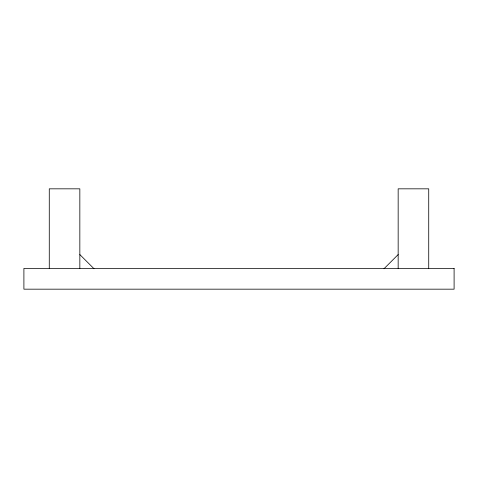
<?xml version="1.0" encoding="UTF-8"?>
<svg xmlns="http://www.w3.org/2000/svg" width="478" height="478" viewBox="0 0 478 478"><rect width="100%" height="100%" fill="white"/><g stroke="black" fill="none" stroke-linecap="round" stroke-linejoin="round"><path stroke-width="0.72" d="M384.007 268.726L398.162 254.571M79.838 254.571L93.993 268.726M428.724 268.409L428.724 188.828L398.162 188.828L398.162 268.409M79.838 268.409L79.838 188.828L49.276 188.828L49.276 268.409M454.1 268.409L23.9 268.409L23.9 289.172L454.1 289.172L454.1 268.409"/></g></svg>
